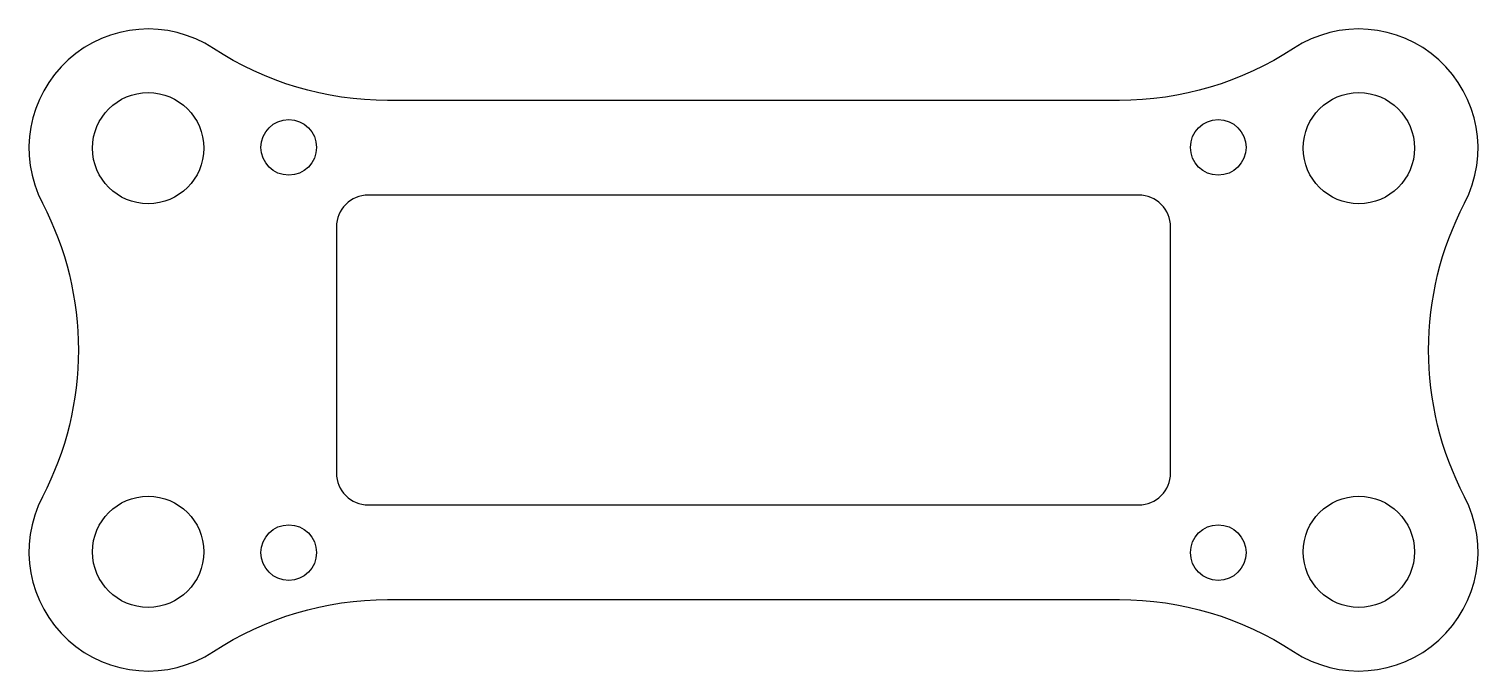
# Model space of a CAD drawing. Header units: millimetres. Extents: x -12.6 to 78.6, y -3.7 to 36.7.
import ezdxf

# ---------------------------------------------------------------- set-up
doc = ezdxf.new("R2010")
doc.units = ezdxf.units.MM
doc.layers.get('0').update_dxf_attribs({"linetype": 'CONTINUOUS'})

msp = doc.modelspace()

# ---------------------------------------------------------------- linework, layer by layer
for points in [[(77.752, 7.264, -0.24474), (77.752, 25.736, 0.772514), (66.989, 35.473, -0.146071), (56.025, 32.2), (9.975, 32.2, -0.146071), (-0.989, 35.473, 0.772514), (-11.752, 25.736, -0.24474), (-11.752, 7.264, 0.772514), (-0.989, -2.473, -0.146071), (9.975, 0.8), (56.025, 0.8, -0.146071), (66.989, -2.473, 0.772514)], [(59.25, 8.75), (59.25, 24.25, 0.414214), (57.25, 26.25), (8.75, 26.25, 0.414214), (6.75, 24.25), (6.75, 8.75, 0.414214), (8.75, 6.75), (57.25, 6.75, 0.414214)]]:
    msp.add_lwpolyline(points, format="xyb", close=True)
for centre, radius in [((-5.1, 29.2), 3.5), ((71.1, 29.2), 3.5), ((3.75, 29.25), 1.75), ((62.25, 29.25), 1.75), ((-5.1, 3.8), 3.5), ((71.1, 3.8), 3.5), ((3.75, 3.75), 1.75), ((62.25, 3.75), 1.75)]:
    msp.add_circle(centre, radius)

doc.saveas('drawing.dxf')
